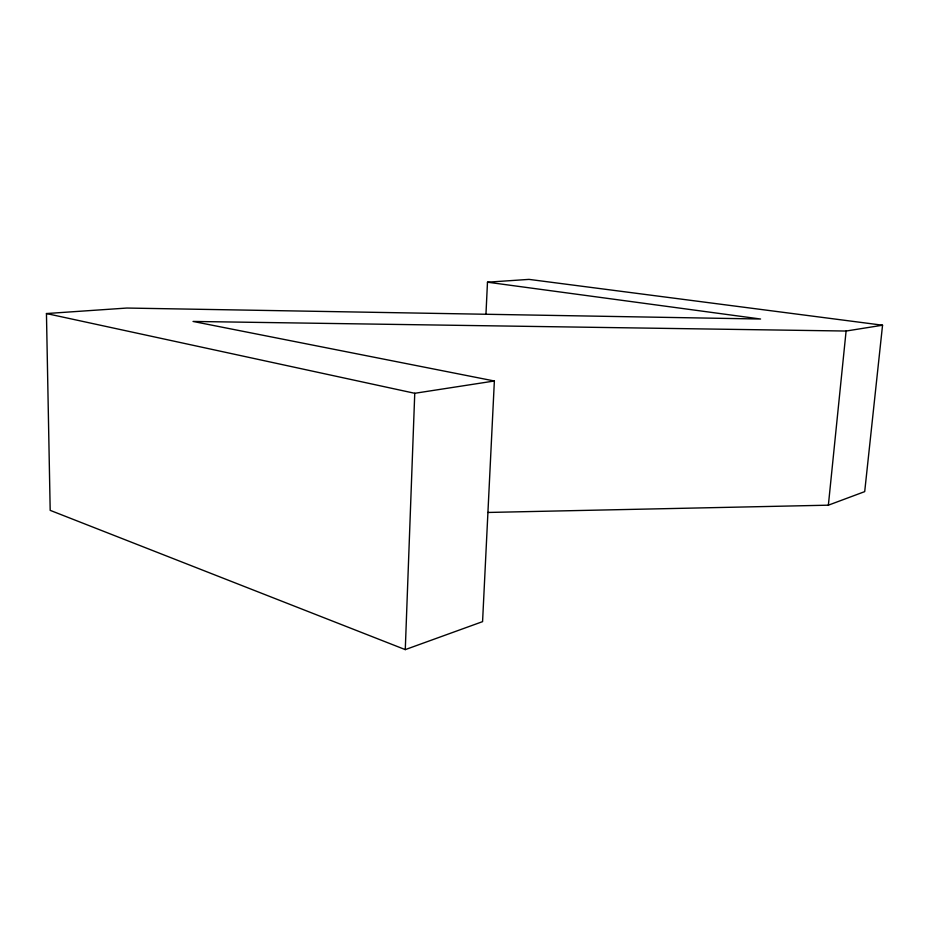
<?xml version="1.0" encoding="UTF-8"?>
<svg xmlns="http://www.w3.org/2000/svg" width="929" height="929" viewBox="0 0 929 929"><rect width="100%" height="100%" fill="white"/><g stroke="black" fill="none" stroke-linecap="round" stroke-linejoin="round"><path stroke-width="1.39" d="M405.276 649.615L414.752 393.292L494.367 380.995L482.569 621.64L405.276 649.615L50.189 510.358L46.45 313.549L126.89 308.045L760.584 319.019L487.481 282.195L485.972 313.921M828.366 505.179L846.098 331.038L882.55 325.208L864.702 491.627L828.366 505.179L487.934 512.46M487.481 282.195L529.007 279.385L882.55 325.208M846.098 331.038L193.035 321.446L494.367 380.995M46.45 313.549L414.752 393.292"/></g></svg>
